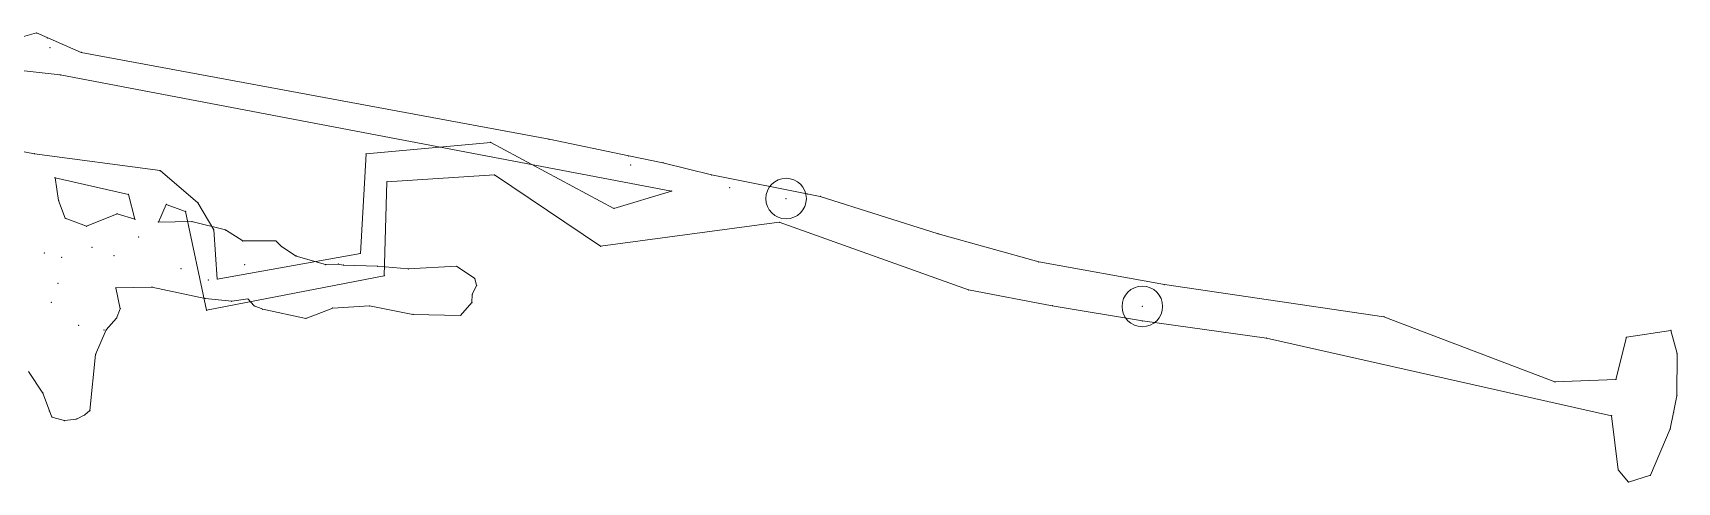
# Model space of a CAD drawing. Header units: millimetres. Extents: x 516689 to 517365, y 4400055 to 4400539.
# Drawn here: x 517267.3 to 517364.5, y 4400505.1 to 4400531.7 of the extents above; entities that cross this region are included whole.
import ezdxf

# ---------------------------------------------------------------- set-up
doc = ezdxf.new("R2010")
doc.units = ezdxf.units.MM
for name, color, linetype, lineweight in [('415', 172, 'Continuous', 0), ('FERE_SN', 3, 'Continuous', 0), ('GAL_370', 18, 'Continuous', 0)]:
    doc.layers.add(name, color=color, linetype=linetype, lineweight=lineweight)

# ---------------------------------------------------------------- blocks, each defined once
blk = doc.blocks.new('70')
at = {"layer": '415', "lineweight": 0}
blk.add_circle((0, 0, 367.198), 1.2, dxfattribs=at)

msp = doc.modelspace()

# ---------------------------------------------------------------- linework, layer by layer
at = {"layer": '415', "lineweight": 0}
for p, q in [((517265.978, 4400531.243, 416), (517267.498, 4400531.676, 416)), ((517267.498, 4400531.676, 416), (517270.148, 4400530.518, 416)), ((517270.148, 4400530.518, 416), (517297.807, 4400525.376, 416.5)), ((517268.9, 4400529.186, 416), (517266.425, 4400529.472, 416)), ((517305.051, 4400522.303, 416.5), (517268.9, 4400529.186, 416)), ((517297.807, 4400525.376, 416.5), (517302.518, 4400524.392, 416.5)), ((517302.518, 4400524.392, 416.5), (517304.543, 4400523.986, 416.5)), ((517304.543, 4400523.986, 416.5), (517307.422, 4400523.262, 416.5)), ((517307.422, 4400523.262, 416.5), (517313.842, 4400521.991, 416.5)), ((517313.842, 4400521.991, 416.5), (517320.808, 4400519.779, 416.8)), ((517322.611, 4400516.452, 416.8), (517311.419, 4400520.459, 416.5)), ((517320.808, 4400519.779, 416.8), (517326.766, 4400518.112, 416.8)), ((517326.766, 4400518.112, 416.8), (517334.199, 4400516.77, 416.8)), ((517327.567, 4400515.521, 416.8), (517322.611, 4400516.452, 416.8)), ((517334.199, 4400516.77, 416.8), (517347.175, 4400514.864, 416.8)), ((517332.891, 4400514.621, 416.8), (517327.567, 4400515.521, 416.8)), ((517340.225, 4400513.598, 416.8), (517332.891, 4400514.621, 416.8)), ((517347.175, 4400514.864, 416.8), (517357.286, 4400511.004, 416.8)), ((517361.516, 4400513.654, 416.8), (517364.148, 4400514.059, 416.8)), ((517364.148, 4400514.059, 416.8), (517364.512, 4400512.683, 416.8)), ((517360.641, 4400509.002, 416.8), (517340.225, 4400513.598, 416.8)), ((517360.898, 4400511.156, 416.8), (517361.516, 4400513.654, 416.8)), ((517364.512, 4400512.683, 416.8), (517364.497, 4400510.184, 416.8)), ((517357.286, 4400511.004, 416.8), (517360.898, 4400511.156, 416.8)), ((517364.497, 4400510.184, 416.8), (517364.301, 4400509.203, 416.8)), ((517364.301, 4400509.203, 416.8), (517364.105, 4400508.222, 416.8)), ((517361.03, 4400505.8, 416.8), (517360.641, 4400509.002, 416.8)), ((517364.105, 4400508.222, 416.8), (517362.933, 4400505.476, 416.8)), ((517361.638, 4400505.071, 416.8), (517361.03, 4400505.8, 416.8)), ((517362.933, 4400505.476, 416.8), (517361.638, 4400505.071, 416.8))]:
    msp.add_line(p, q, dxfattribs=at)
for p in [(517267.498, 4400531.676, 416), (517267.498, 4400531.676, 416), (517268.138, 4400531.364, 416), (517268.138, 4400531.364, 416), (517268.306, 4400530.803, 416), (517268.306, 4400530.803, 416), (517270.148, 4400530.518, 416), (517270.148, 4400530.518, 416), (517268.9, 4400529.186, 416), (517268.9, 4400529.186, 416), (517297.807, 4400525.376, 416.5), (517297.807, 4400525.376, 416.5), (517302.518, 4400524.392, 416.5), (517302.518, 4400524.392, 416.5), (517302.638, 4400523.851, 416.5), (517302.638, 4400523.851, 416.5), (517304.543, 4400523.986, 416.5), (517304.543, 4400523.986, 416.5), (517307.422, 4400523.262, 416.5), (517307.422, 4400523.262, 416.5), (517305.051, 4400522.303, 416.5), (517305.051, 4400522.303, 416.5), (517308.489, 4400522.504, 416.5), (517308.489, 4400522.504, 416.5), (517311.821, 4400521.862, 416.5), (517311.821, 4400521.862, 416.5), (517311.822, 4400521.862, 416.5), (517311.822, 4400521.862, 416.5), (517313.108, 4400522.132, 416.5), (517313.108, 4400522.132, 416.5), (517313.842, 4400521.991, 416.5), (517313.842, 4400521.991, 416.5), (517311.419, 4400520.459, 416.5), (517311.419, 4400520.459, 416.5), (517320.808, 4400519.779, 416.8), (517320.808, 4400519.779, 416.8), (517326.766, 4400518.112, 416.8), (517326.766, 4400518.112, 416.8), (517322.611, 4400516.452, 416.8), (517322.611, 4400516.452, 416.8), (517334.199, 4400516.77, 416.8), (517334.199, 4400516.77, 416.8), (517327.567, 4400515.521, 416.8), (517327.567, 4400515.521, 416.8), (517332.889, 4400515.477, 416.8), (517332.889, 4400515.477, 416.8), (517332.891, 4400514.621, 416.8), (517332.891, 4400514.621, 416.8), (517347.175, 4400514.864, 416.8), (517347.175, 4400514.864, 416.8), (517364.148, 4400514.059, 416.8), (517340.225, 4400513.598, 416.8), (517340.225, 4400513.598, 416.8), (517361.516, 4400513.654, 416.8), (517364.512, 4400512.683, 416.8), (517360.898, 4400511.156, 416.8), (517357.286, 4400511.004, 416.8), (517357.286, 4400511.004, 416.8), (517364.497, 4400510.184, 416.8), (517364.301, 4400509.203, 416.8), (517364.301, 4400509.203, 416.8), (517360.641, 4400509.002, 416.8), (517364.105, 4400508.222, 416.8), (517361.03, 4400505.8, 416.8), (517362.933, 4400505.476, 416.8), (517361.638, 4400505.071, 416.8)]:
    msp.add_point(p, dxfattribs=at)
at = {"layer": 'FERE_SN', "lineweight": 0}
for p, q in [((517267.374, 4400524.518, 376.659), (517264.872, 4400524.998, 391)), ((517294.356, 4400525.19, 404), (517286.989, 4400524.505, 397)), ((517301.647, 4400521.277, 409), (517294.356, 4400525.19, 404)), ((517267.374, 4400524.518, 376.659), (517274.804, 4400523.52, 374)), ((517286.989, 4400524.505, 397), (517286.652, 4400518.615, 392)), ((517268.809, 4400521.748, 374.109), (517268.602, 4400523.095, 375.341)), ((517268.602, 4400523.095, 375.341), (517272.937, 4400522.108, 374)), ((517274.804, 4400523.52, 374), (517277.048, 4400521.62, 379)), ((517288.065, 4400517.292, 392), (517288.217, 4400522.86, 397)), ((517288.217, 4400522.86, 397), (517294.578, 4400523.267, 404)), ((517294.578, 4400523.267, 404), (517300.851, 4400519.038, 409)), ((517272.937, 4400522.108, 374), (517273.324, 4400520.638, 371)), ((517305.051, 4400522.303, 416.5), (517301.647, 4400521.277, 409)), ((517269.201, 4400520.698, 373.067), (517268.809, 4400521.748, 374.109)), ((517274.713, 4400520.471, 371), (517275.17, 4400521.512, 374)), ((517275.17, 4400521.512, 374), (517276.317, 4400521.101, 379)), ((517277.557, 4400515.25, 384), (517276.317, 4400521.101, 379)), ((517277.048, 4400521.62, 379), (517277.98, 4400520.005, 379)), ((517270.458, 4400520.221, 371), (517269.201, 4400520.698, 373.067)), ((517278.187, 4400517.1, 384), (517277.98, 4400520.005, 379)), ((517300.851, 4400519.038, 409), (517311.419, 4400520.459, 416.5)), ((517286.652, 4400518.615, 392), (517278.187, 4400517.1, 384)), ((517277.557, 4400515.25, 384), (517288.065, 4400517.292, 392))]:
    msp.add_line(p, q, dxfattribs=at)
for p in [(517294.356, 4400525.19, 404), (517267.374, 4400524.518, 376.659), (517286.989, 4400524.505, 397), (517268.602, 4400523.095, 375.341), (517274.804, 4400523.52, 374), (517288.217, 4400522.86, 397), (517294.578, 4400523.267, 404), (517272.937, 4400522.108, 374), (517268.809, 4400521.748, 374.109), (517275.17, 4400521.512, 374), (517276.317, 4400521.101, 379), (517277.048, 4400521.62, 379), (517301.647, 4400521.277, 409), (517269.201, 4400520.698, 373.067), (517277.98, 4400520.005, 379), (517273.547, 4400519.59, 372.959), (517300.851, 4400519.038, 409), (517286.652, 4400518.615, 392), (517278.187, 4400517.1, 384), (517288.065, 4400517.292, 392), (517277.557, 4400515.25, 384)]:
    msp.add_point(p, dxfattribs=at)
at = {"layer": 'GAL_370', "lineweight": 0}
for p, q in [((517272.268, 4400520.96, 371), (517270.458, 4400520.221, 371)), ((517272.268, 4400520.96, 371), (517270.458, 4400520.221, 371)), ((517273.324, 4400520.638, 371), (517272.268, 4400520.96, 371)), ((517273.324, 4400520.638, 371), (517272.268, 4400520.96, 371)), ((517276.693, 4400520.498, 371), (517274.713, 4400520.471, 371)), ((517276.693, 4400520.498, 371), (517274.713, 4400520.471, 371)), ((517278.674, 4400520.004, 371), (517276.693, 4400520.498, 371)), ((517278.674, 4400520.004, 371), (517276.693, 4400520.498, 371)), ((517279.698, 4400519.358, 371), (517278.674, 4400520.004, 371)), ((517279.698, 4400519.358, 371), (517278.674, 4400520.004, 371)), ((517281.657, 4400519.36, 371), (517279.698, 4400519.358, 371)), ((517281.657, 4400519.36, 371), (517279.698, 4400519.358, 371)), ((517281.995, 4400519.016, 371), (517281.657, 4400519.36, 371)), ((517281.995, 4400519.016, 371), (517281.657, 4400519.36, 371)), ((517282.858, 4400518.458, 371), (517281.995, 4400519.016, 371)), ((517282.858, 4400518.458, 371), (517281.995, 4400519.016, 371)), ((517284.597, 4400517.953, 371), (517282.858, 4400518.458, 371)), ((517284.597, 4400517.953, 371), (517282.858, 4400518.458, 371)), ((517285.339, 4400517.979, 371), (517284.597, 4400517.953, 371)), ((517285.339, 4400517.979, 371), (517284.597, 4400517.953, 371)), ((517285.643, 4400517.929, 371), (517285.339, 4400517.979, 371)), ((517285.643, 4400517.929, 371), (517285.339, 4400517.979, 371)), ((517287.665, 4400517.859, 371), (517285.643, 4400517.929, 371)), ((517287.665, 4400517.859, 371), (517285.643, 4400517.929, 371)), ((517289.481, 4400517.698, 371), (517287.665, 4400517.859, 371)), ((517289.481, 4400517.698, 371), (517287.665, 4400517.859, 371)), ((517292.339, 4400517.859, 371), (517289.481, 4400517.698, 371)), ((517292.339, 4400517.859, 371), (517289.481, 4400517.698, 371)), ((517293.414, 4400517.126, 371), (517292.339, 4400517.859, 371)), ((517293.414, 4400517.126, 371), (517292.339, 4400517.859, 371)), ((517293.527, 4400516.716, 371), (517293.414, 4400517.126, 371)), ((517293.527, 4400516.716, 371), (517293.414, 4400517.126, 371)), ((517272.19, 4400516.574, 371), (517274.326, 4400516.622, 371)), ((517272.19, 4400516.574, 371), (517274.326, 4400516.622, 371)), ((517272.449, 4400515.335, 371), (517272.19, 4400516.574, 371)), ((517272.449, 4400515.335, 371), (517272.19, 4400516.574, 371)), ((517274.326, 4400516.622, 371), (517277.471, 4400515.952, 371)), ((517274.326, 4400516.622, 371), (517277.471, 4400515.952, 371)), ((517293.248, 4400515.705, 371), (517293.266, 4400516.175, 371)), ((517293.248, 4400515.705, 371), (517293.266, 4400516.175, 371)), ((517293.266, 4400516.175, 371), (517293.527, 4400516.716, 371)), ((517293.266, 4400516.175, 371), (517293.527, 4400516.716, 371)), ((517272.231, 4400514.786, 371), (517272.449, 4400515.335, 371)), ((517272.231, 4400514.786, 371), (517272.449, 4400515.335, 371)), ((517277.471, 4400515.952, 371), (517279.046, 4400515.784, 371)), ((517277.471, 4400515.952, 371), (517279.046, 4400515.784, 371)), ((517279.046, 4400515.784, 371), (517280, 4400515.919, 371)), ((517279.046, 4400515.784, 371), (517280, 4400515.919, 371)), ((517280, 4400515.919, 371), (517280.377, 4400515.502, 371)), ((517280, 4400515.919, 371), (517280.377, 4400515.502, 371)), ((517280.377, 4400515.502, 371), (517280.879, 4400515.307, 371)), ((517280.377, 4400515.502, 371), (517280.879, 4400515.307, 371)), ((517280.879, 4400515.307, 371), (517283.433, 4400514.77, 371)), ((517280.879, 4400515.307, 371), (517283.433, 4400514.77, 371)), ((517283.433, 4400514.77, 371), (517285.014, 4400515.378, 371)), ((517283.433, 4400514.77, 371), (517285.014, 4400515.378, 371)), ((517285.014, 4400515.378, 371), (517287.193, 4400515.506, 371)), ((517285.014, 4400515.378, 371), (517287.193, 4400515.506, 371)), ((517287.193, 4400515.506, 371), (517289.755, 4400515.006, 371)), ((517287.193, 4400515.506, 371), (517289.755, 4400515.006, 371)), ((517289.755, 4400515.006, 371), (517292.578, 4400514.949, 371)), ((517289.755, 4400515.006, 371), (517292.578, 4400514.949, 371)), ((517292.578, 4400514.949, 371), (517293.248, 4400515.705, 371)), ((517292.578, 4400514.949, 371), (517293.248, 4400515.705, 371)), ((517270.994, 4400512.628, 371), (517271.628, 4400514.081, 371)), ((517270.994, 4400512.628, 371), (517271.628, 4400514.081, 371)), ((517271.628, 4400514.081, 371), (517272.231, 4400514.786, 371)), ((517271.628, 4400514.081, 371), (517272.231, 4400514.786, 371)), ((517270.662, 4400509.309, 371), (517270.994, 4400512.628, 371)), ((517270.662, 4400509.309, 371), (517270.994, 4400512.628, 371)), ((517267.033, 4400511.63, 371), (517267.876, 4400510.345, 371)), ((517267.033, 4400511.63, 371), (517267.876, 4400510.345, 371)), ((517267.876, 4400510.345, 371), (517268.267, 4400509.285, 371)), ((517267.876, 4400510.345, 371), (517268.267, 4400509.285, 371)), ((517268.267, 4400509.285, 371), (517268.412, 4400508.929, 371)), ((517268.267, 4400509.285, 371), (517268.412, 4400508.929, 371)), ((517270.354, 4400509.054, 371), (517270.662, 4400509.309, 371)), ((517270.354, 4400509.054, 371), (517270.662, 4400509.309, 371)), ((517268.412, 4400508.929, 371), (517269.149, 4400508.716, 371)), ((517268.412, 4400508.929, 371), (517269.149, 4400508.716, 371)), ((517269.149, 4400508.716, 371), (517269.861, 4400508.808, 371)), ((517269.149, 4400508.716, 371), (517269.861, 4400508.808, 371)), ((517269.861, 4400508.808, 371), (517270.354, 4400509.054, 371)), ((517269.861, 4400508.808, 371), (517270.354, 4400509.054, 371))]:
    msp.add_line(p, q, dxfattribs=at)
for p in [(517272.268, 4400520.96, 371), (517272.268, 4400520.96, 371), (517270.458, 4400520.221, 371), (517270.458, 4400520.221, 371), (517273.324, 4400520.638, 371), (517273.324, 4400520.638, 371), (517274.713, 4400520.471, 371), (517274.713, 4400520.471, 371), (517276.693, 4400520.498, 371), (517276.693, 4400520.498, 371), (517278.674, 4400520.004, 371), (517278.674, 4400520.004, 371), (517270.777, 4400518.967, 371), (517270.777, 4400518.967, 371), (517279.698, 4400519.358, 371), (517279.698, 4400519.358, 371), (517281.657, 4400519.36, 371), (517281.657, 4400519.36, 371), (517281.995, 4400519.016, 371), (517281.995, 4400519.016, 371), (517267.955, 4400518.642, 371), (517267.955, 4400518.642, 371), (517268.98, 4400518.389, 371), (517268.98, 4400518.389, 371), (517272.09, 4400518.486, 371), (517272.09, 4400518.486, 371), (517279.802, 4400517.947, 371), (517279.802, 4400517.947, 371), (517282.858, 4400518.458, 371), (517282.858, 4400518.458, 371), (517284.597, 4400517.953, 371), (517284.597, 4400517.953, 371), (517285.339, 4400517.979, 371), (517285.339, 4400517.979, 371), (517285.643, 4400517.929, 371), (517285.643, 4400517.929, 371), (517276.053, 4400517.703, 371), (517276.053, 4400517.703, 371), (517277.659, 4400517.045, 371), (517277.659, 4400517.045, 371), (517287.665, 4400517.859, 371), (517287.665, 4400517.859, 371), (517289.481, 4400517.698, 371), (517289.481, 4400517.698, 371), (517292.339, 4400517.859, 371), (517292.339, 4400517.859, 371), (517293.414, 4400517.126, 371), (517293.414, 4400517.126, 371), (517268.768, 4400516.836, 371), (517268.768, 4400516.836, 371), (517272.19, 4400516.574, 371), (517272.19, 4400516.574, 371), (517274.326, 4400516.622, 371), (517274.326, 4400516.622, 371), (517293.266, 4400516.175, 371), (517293.266, 4400516.175, 371), (517293.527, 4400516.716, 371), (517293.527, 4400516.716, 371), (517268.368, 4400515.724, 371), (517268.368, 4400515.724, 371), (517272.449, 4400515.335, 371), (517272.449, 4400515.335, 371), (517277.471, 4400515.952, 371), (517277.471, 4400515.952, 371), (517279.046, 4400515.784, 371), (517279.046, 4400515.784, 371), (517280, 4400515.919, 371), (517280, 4400515.919, 371), (517280.377, 4400515.502, 371), (517280.377, 4400515.502, 371), (517280.879, 4400515.307, 371), (517280.879, 4400515.307, 371), (517285.014, 4400515.378, 371), (517285.014, 4400515.378, 371), (517287.193, 4400515.506, 371), (517287.193, 4400515.506, 371), (517289.755, 4400515.006, 371), (517289.755, 4400515.006, 371), (517293.248, 4400515.705, 371), (517293.248, 4400515.705, 371), (517270.002, 4400514.35, 371), (517270.002, 4400514.35, 371), (517271.489, 4400514.076, 371), (517271.489, 4400514.076, 371), (517271.628, 4400514.081, 371), (517271.628, 4400514.081, 371), (517272.231, 4400514.786, 371), (517272.231, 4400514.786, 371), (517283.433, 4400514.77, 371), (517283.433, 4400514.77, 371), (517292.578, 4400514.949, 371), (517292.578, 4400514.949, 371), (517270.994, 4400512.628, 371), (517270.994, 4400512.628, 371), (517267.876, 4400510.345, 371), (517267.876, 4400510.345, 371), (517268.267, 4400509.285, 371), (517268.267, 4400509.285, 371), (517270.662, 4400509.309, 371), (517270.662, 4400509.309, 371), (517268.412, 4400508.929, 371), (517268.412, 4400508.929, 371), (517269.149, 4400508.716, 371), (517269.149, 4400508.716, 371), (517269.861, 4400508.808, 371), (517269.861, 4400508.808, 371), (517270.354, 4400509.054, 371), (517270.354, 4400509.054, 371)]:
    msp.add_point(p, dxfattribs=at)

# ---------------------------------------------------------------- block references
at = {"layer": '415', "lineweight": 0}
for p in [(517311.822, 4400521.862, 416.5), (517311.822, 4400521.862, 416.5), (517332.889, 4400515.477, 416.8), (517332.889, 4400515.477, 416.8)]:
    msp.add_blockref('70', p, dxfattribs=at)

doc.saveas('drawing.dxf')
